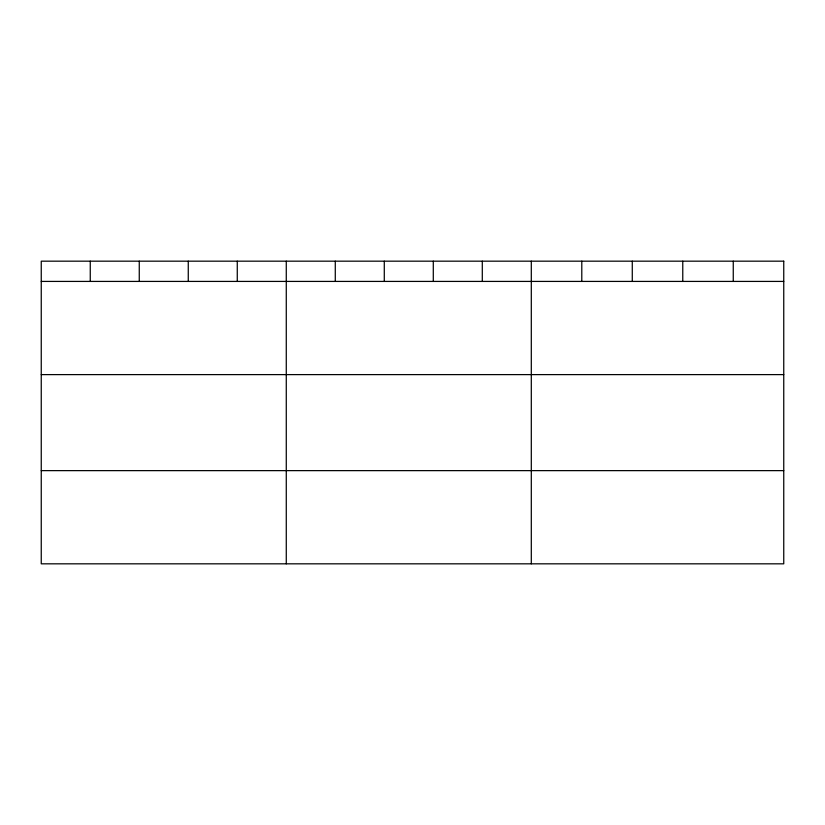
<?xml version="1.0" encoding="UTF-8"?>
<svg xmlns="http://www.w3.org/2000/svg" width="825" height="825" viewBox="0 0 825 825"><rect width="100%" height="100%" fill="white"/><g stroke="black" fill="none" stroke-linecap="round" stroke-linejoin="round"><path stroke-width="1.24" d="M41.25 281.418L783.75 281.418M41.25 374.612L783.75 374.612M41.25 470.632L783.75 470.632M733.26 261.174L733.26 281.418M682.77 261.174L682.77 281.418M632.28 261.174L632.28 281.418M581.79 261.174L581.79 281.418M531.3 261.174L531.3 563.826M482.295 261.174L482.295 281.418M433.29 261.174L433.29 281.418M384.285 261.174L384.285 281.418M335.28 261.174L335.28 281.418M286.275 261.174L286.275 563.826M237.27 261.174L237.27 281.418M188.265 261.174L188.265 281.418M139.26 261.174L139.26 281.418M90.255 261.174L90.255 281.418M783.75 261.174L41.25 261.174L41.25 563.826L783.75 563.826L783.75 261.174"/></g></svg>
